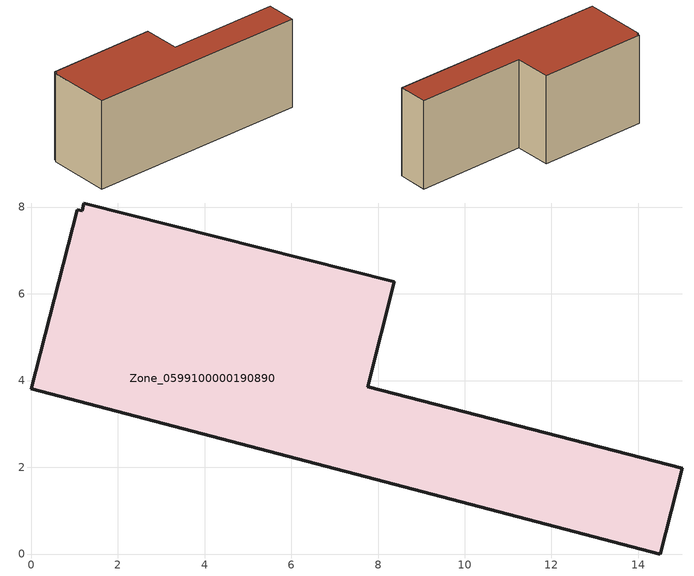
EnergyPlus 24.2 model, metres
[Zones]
Zone_0599100000190890
 floor ground (C_G): 1.06,7.94 1.18,7.91 1.21,8.09 8.37,6.28 7.76,3.86 15.02,1.98 14.51,0 0,3.81 z0
 wall outside (C_F): 14.51,0 15.02,1.98 7.76,3.86 8.37,6.28 1.21,8.09 1.18,7.91 1.06,7.94 0,3.81 14.51,0 z0:6.15
 roof outside (C_R): 1.18,7.91 1.06,7.94 0,3.81 14.51,0 15.02,1.98 7.76,3.86 8.37,6.28 1.21,8.09 z6.15
[BUILDING]
Pand.0599100000190890: North Axis=0; Terrain=City; Loads Convergence Tolerance Value=0.04; Temperature Convergence Tolerance Value=0.4; Solar Distribution=FullExterior; Maximum Number of Warmup Days=25; Minimum Number of Warmup Days=1
[Site:Location]
Rotterdam.The.Hague.AP_ZH_NLD Design_Conditions: Latitude=51.96; Longitude=4.45; Time Zone=1; Elevation=-4.5
[SITE:GROUNDTEMPERATURE:BUILDINGSURFACE]
18, 18, 18, 18, 18, 18, 18, 18, 18, 18, 18, 18
[MATERIAL] Thermal Absorptance=0.9; Solar Absorptance=0.7; Visible Absorptance=0.7
Name | Roughness | Thickness | Conductivity | Density | Specific Heat
G.TI.1946 | MediumSmooth | 0.15 | 1 | 540 | 1210
F.TI.1946 | Rough | 0.3 | 0.857143 | 1920 | 840
R.TI.1946 | MediumRough | 0.2 | 0.1 | 1500 | 1000
[CONSTRUCTION]
C_G: G.TI.1946
C_F: F.TI.1946
C_R: R.TI.1946
[ZONE]
Zone_0599100000190890: Type=1; Multiplier=1; Ceiling Height=Autocalculate; Volume=Autocalculate; Floor Area=autocalculate; Part of Total Floor Area=Yes
[ZONEINFILTRATION:DESIGNFLOWRATE]
Infil_Zone_0599100000190890: Zone or ZoneList or Space or SpaceList=Zone_0599100000190890; Schedule=AlwaysOn; Design Flow Rate Calculation Method=Flow/Area; Flow Rate per Floor Area=0.003; Constant Term Coefficient=1; Temperature Term Coefficient=0; Velocity Term Coefficient=0; Velocity Squared Term Coefficient=0
[HVACTEMPLATE:ZONE:IDEALLOADSAIRSYSTEM]
Zone_0599100000190890: Maximum Heating Supply Air Temperature=50; Minimum Cooling Supply Air Temperature=13; Maximum Heating Supply Air Humidity Ratio=0.0156; Minimum Cooling Supply Air Humidity Ratio=0.0077; Heating Limit=NoLimit; Cooling Limit=NoLimit; Dehumidification Control Type=ConstantSensibleHeatRatio; Cooling Sensible Heat Ratio=0.7; Dehumidification Setpoint=60; Humidification Control Type=None; Humidification Setpoint=30; Outdoor Air Method=None; Outdoor Air Flow Rate per Person=0.00944; Outdoor Air Flow Rate per Zone Floor Area=0; Outdoor Air Flow Rate per Zone=0; Demand Controlled Ventilation Type=None; Outdoor Air Economizer Type=NoEconomizer; Heat Recovery Type=None; Sensible Heat Recovery Effectiveness=0.7; Latent Heat Recovery Effectiveness=0.65
[ZONECONTROL:THERMOSTAT]
ThermostatControl_Zone_0599100000190890: Zone or ZoneList=Zone_0599100000190890; Control Type Schedule=DualSetpointControlType; Control 1=Thermostat_Zone_0599100000190890; Temperature Difference Between Cutout And Setpoint=0
[THERMOSTATSETPOINT:DUALSETPOINT]
Thermostat_Zone_0599100000190890: Heating Setpoint Temperature Schedule=HeatingSetpoint_Zone_0599100000190890; Cooling Setpoint Temperature Schedule=CoolingSetpoint_Zone_0599100000190890
[SCHEDULE:COMPACT]
HeatingSetpoint_Zone_0599100000190890: Through: 12/31, For: AllDays, Until: 24:00, 21
CoolingSetpoint_Zone_0599100000190890: Through: 12/31, For: AllDays, Until: 24:00, 24
DualSetpointControlType: Through: 12/31, For: AllDays, Until: 24:00, 4
AlwaysOn: Through: 12/31, For: AllDays, Until: 24:00, 1
